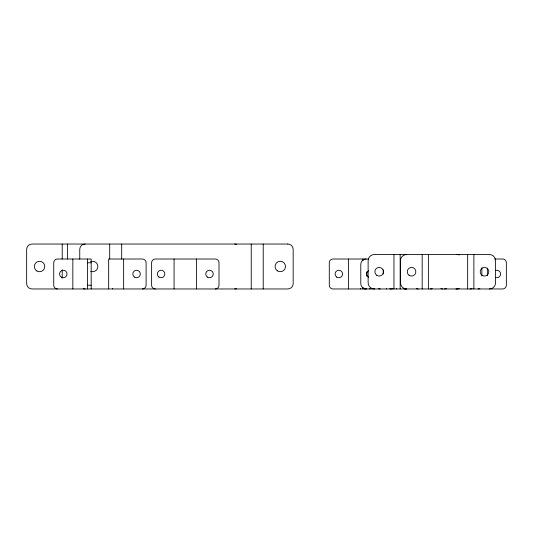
<?xml version="1.0" encoding="UTF-8"?>
<svg xmlns="http://www.w3.org/2000/svg" width="533" height="533" viewBox="0 0 533 533"><rect width="100%" height="100%" fill="white"/><g stroke="black" fill="none" stroke-linecap="round" stroke-linejoin="round"><path stroke-width="0.8" d="M368.609 259.011L333.032 259.011A3.744 3.744 0 0 0 329.287 262.756L329.287 285.222A3.744 3.744 0 0 0 333.032 288.966L502.606 288.966A3.744 3.744 0 0 0 506.35 285.222L506.35 262.756A3.744 3.744 0 0 0 502.606 259.011L494.577 259.011M87.439 262.756L91.183 262.756M87.439 285.222L91.183 285.222M487.355 268.166L487.355 275.654M481.865 267.746L481.865 276.067M473.877 254.521L473.877 288.966M467.674 254.521L467.674 288.966M428.379 254.521L428.379 288.966M422.176 254.521L422.176 288.966M400.156 254.521L400.156 288.966M396.445 288.586L396.445 288.966M393.96 254.521L393.96 288.966M392.701 288.586L392.701 288.966M390.289 288.586L390.289 288.966M386.545 288.586L386.545 288.966M383.24 269.831L383.24 273.989M374.639 288.546L374.639 288.966M370.895 288.546L370.895 288.966M369.276 288.586L369.276 288.966M366.731 271.91L366.731 276.067M366.731 288.546L366.731 288.966M365.531 288.586L365.531 288.966M364.332 288.586L364.332 288.966M362.986 259.011L362.986 260.677M362.986 287.3L362.986 288.966M360.588 288.586L360.588 288.966M348.389 259.011L348.389 288.966M263.215 244.034L263.215 288.966M251.23 244.034L251.23 288.966M196.537 259.011L196.537 288.966M174.078 259.011L174.078 288.966M123.643 259.011L123.643 288.966M121.684 244.034L121.684 259.011M112.41 288.546L112.41 288.966M109.698 244.034L109.698 259.011M108.665 288.966L108.665 259.011L142.364 259.011A3.744 3.744 0 0 1 146.109 262.756L146.109 285.222A3.744 3.744 0 0 1 142.364 288.966M91.183 288.966L91.183 259.011L57.484 259.011A3.744 3.744 0 0 0 53.74 262.756L53.74 285.222A3.744 3.744 0 0 0 57.484 288.966M87.439 259.011L87.439 288.966M79.75 259.185L79.75 249.424A5.39 5.39 0 0 1 85.14 244.034M72.841 259.011L72.841 288.966M67.611 244.034L67.611 259.011M62.221 244.034L62.221 259.011M62.221 269.831L62.221 278.146M236.665 288.586A5.39 5.39 0 0 1 234.68 288.966M234.68 244.034A5.39 5.39 0 0 1 236.665 244.414M85.14 288.966A5.39 5.39 0 0 1 83.155 288.586M90.703 261.623A5.243 5.243 0 0 1 97.872 266.5A5.243 5.243 0 0 1 90.703 271.377M406.313 288.546A3.744 3.744 0 0 1 404.594 288.966M479.84 288.546A3.744 3.744 0 0 1 478.121 288.966M418.212 288.966A3.744 3.744 0 0 1 416.493 288.546M442.696 288.966A3.744 3.744 0 0 1 440.978 288.546M495.477 270.504A3.744 3.744 0 0 1 500.6 273.989A3.744 3.744 0 0 1 495.477 277.466M391.842 288.966A5.39 5.39 0 0 1 389.856 288.586M457.927 288.586A5.39 5.39 0 0 1 455.942 288.966M366.171 259.011A5.39 5.39 0 0 0 360.781 264.401L360.781 283.576A5.39 5.39 0 0 0 366.171 288.966M432.256 288.586A5.39 5.39 0 0 1 430.271 288.966M368.683 277.313A3.744 3.744 0 0 1 368.683 270.664M405.979 288.966A5.39 5.39 0 0 1 404.001 288.586M472.065 288.586A5.39 5.39 0 0 1 470.086 288.966M380.309 288.966A5.39 5.39 0 0 1 378.33 288.586M446.394 288.586A5.39 5.39 0 0 1 444.415 288.966M406.672 254.521A6.203 6.203 0 0 0 400.476 260.717L400.476 282.763A6.203 6.203 0 0 0 406.672 288.966M489.381 288.966A6.203 6.203 0 0 0 495.577 282.763L495.577 260.717A6.203 6.203 0 0 0 489.381 254.521L374.326 254.521A6.203 6.203 0 0 0 368.123 260.717L368.123 282.763A6.203 6.203 0 0 0 374.326 288.966M457.028 254.521A6.203 6.203 0 0 1 459.306 254.954M459.306 288.533A6.203 6.203 0 0 1 457.028 288.966M215.259 288.966A3.744 3.744 0 0 0 219.003 285.222L219.003 262.756A3.744 3.744 0 0 0 215.259 259.011L155.356 259.011A3.744 3.744 0 0 0 151.612 262.756L151.612 285.222A3.744 3.744 0 0 0 155.356 288.966M287.773 244.034L32.04 244.034A5.39 5.39 0 0 0 26.65 249.424L26.65 283.576A5.39 5.39 0 0 0 32.04 288.966L287.773 288.966A5.39 5.39 0 0 0 293.17 283.576L293.17 249.424A5.39 5.39 0 0 0 287.773 244.034M36.917 271.037A5.243 5.243 0 0 0 44.779 266.5A5.243 5.243 0 0 0 36.917 261.963A5.243 5.243 0 0 0 36.917 271.037M277.26 270.784A5.243 5.243 0 0 0 285.501 266.973A5.243 5.243 0 0 0 278.079 261.743A5.243 5.243 0 0 0 277.26 270.784M336.683 277.047A3.744 3.744 0 0 0 342.566 274.322A3.744 3.744 0 0 0 337.262 270.591A3.744 3.744 0 0 0 336.683 277.047M482.352 275.468A4.304 4.304 0 0 0 488.814 271.743A4.304 4.304 0 0 0 482.352 268.012A4.304 4.304 0 0 0 482.352 275.468M409.064 275.261A4.304 4.304 0 0 0 415.833 272.13A4.304 4.304 0 0 0 409.737 267.832A4.304 4.304 0 0 0 409.064 275.261M376.711 275.261A4.304 4.304 0 0 0 383.48 272.13A4.304 4.304 0 0 0 377.384 267.832A4.304 4.304 0 0 0 376.711 275.261M134.403 277.047A3.744 3.744 0 0 0 140.292 274.322A3.744 3.744 0 0 0 134.989 270.591A3.744 3.744 0 0 0 134.403 277.047M207.35 277.047A3.744 3.744 0 0 0 213.24 274.322A3.744 3.744 0 0 0 207.937 270.591A3.744 3.744 0 0 0 207.35 277.047M158.954 277.047A3.744 3.744 0 0 0 164.837 274.322A3.744 3.744 0 0 0 159.534 270.591A3.744 3.744 0 0 0 158.954 277.047M61.422 277.233A3.744 3.744 0 0 0 67.038 273.989A3.744 3.744 0 0 0 61.422 270.744A3.744 3.744 0 0 0 61.422 277.233"/></g></svg>
